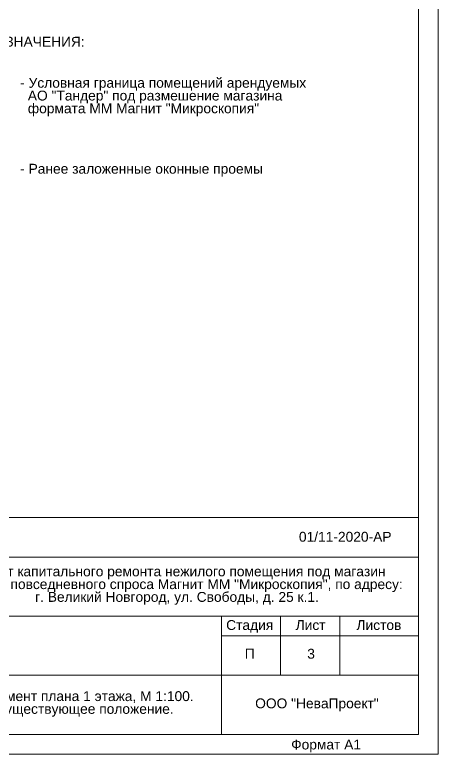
# Model space of a CAD drawing. Header units: metres. Extents: x -163 to 308, y -116 to 9.
# Drawn here: x 42.21 to 52.95, y -36.06 to -17.31 of the extents above; entities that cross this region are included whole.
import ezdxf
from ezdxf.enums import TextEntityAlignment as Align

# ---------------------------------------------------------------- set-up
doc = ezdxf.new("R2010")
doc.units = ezdxf.units.M
doc.header["$MEASUREMENT"] = 0
doc.linetypes.add('DGN Style 3', pattern=[20.175985, 14.411418, -5.764567])
doc.styles.add('GOST 2.304', font='cs_gost2304.shx')
doc.styles.add('Style-Arial', font='arial.ttf')

# ---------------------------------------------------------------- blocks, each defined once
blk = doc.blocks.new('*U293')
at = {"color": 7, "linetype": 'Continuous', "lineweight": 13}
for p, q in [((28.513, 20), (28.513, -20)), ((10.013, -14.5), (28.513, -14.5)), ((16.513, -15.5), (28.513, -15.5)), ((16.513, -17), (28.513, -17)), ((23.513, -17.5), (28.513, -17.5)), ((16.513, -18.5), (28.513, -18.5)), ((0.013, -20), (28.513, -20))]:
    blk.add_line(p, q, dxfattribs=at)
at = {"color": 7, "linetype": 'Continuous', "lineweight": 0, "flags": 128}
blk.add_lwpolyline([(29.013, 20.5), (-28.987, 20.5), (-28.987, -20.5), (29.013, -20.5), (29.013, 20.5)], close=True, dxfattribs=at)
at = {"color": 7, "linetype": 'Continuous', "lineweight": 13, "flags": 128}
for points in [[(23.513, -17), (23.513, -20)], [(25.013, -17), (25.013, -18.5)], [(26.513, -17), (26.513, -18.5)]]:
    blk.add_lwpolyline(points, dxfattribs=at)
at = {"color": 7, "linetype": 'Continuous', "lineweight": 0, "style": 'Style-Arial'}
for s, p in [('Стадия', (24.231, -17.225)), ('Лист', (25.776, -17.225)), ('Листов', (27.509, -17.225)), ('ООО "НеваПроект"', (25.936, -19.211)), ('Формат А1', (26.169, -20.254))]:
    blk.add_text(s, height=0.25, dxfattribs=at).set_placement(p, align=Align.MIDDLE_CENTER)

msp = doc.modelspace()

# ---------------------------------------------------------------- block references
at = {"color": 7, "linetype": 'Continuous', "lineweight": 13}
msp.add_blockref('*U293', (23.94071414, -15.55985294), dxfattribs=at)

# ---------------------------------------------------------------- texts
at = {"color": 7, "linetype": 'DGN Style 3', "lineweight": 13, "style": 'Style-Arial'}
msp.add_text('УСЛОВНЫЕ ОБОЗНАЧЕНИЯ:', height=0.25, dxfattribs=at).set_placement((39.10113226, -17.87078443), align=Align.TOP_LEFT)
at = {"color": 7, "linetype": 'Continuous', "lineweight": 13, "style": 'Style-Arial'}
msp.add_text('01/11-2020-АР', height=0.25, dxfattribs=at).set_placement((50.59462017, -30.42194496), align=Align.TOP_CENTER)
at = {"color": 7, "linetype": 'Continuous', "lineweight": 30, "style": 'Style-Arial'}
msp.add_text('3', height=0.25, dxfattribs=at).set_placement((49.63121741, -33.38782514), align=Align.TOP_LEFT)
at = {"color": 7, "linetype": 'DGN Style 3', "lineweight": 13, "char_height": 0.25, "attachment_point": 1, "style": 'Style-Arial'}
for s, insert, line_spacing_factor in [('- Условная граница помещений арендуемых\\P  АО "Тандер" под размешение магазина\\P  формата ММ Магнит "Микроскопия"', (42.34941668, -18.91193454), 0.776524), ('- Ранее заложенные оконные проемы', (42.34941668, -21.09128918), 0.6)]:
    msp.add_mtext(s, dxfattribs=dict(at, insert=insert, line_spacing_factor=line_spacing_factor))
at = {"color": 7, "linetype": 'Continuous', "lineweight": 13, "char_height": 0.25, "line_spacing_factor": 0.776524, "style": 'Style-Arial'}
for s, insert, attachment_point in [('Проект капитального ремонта нежилого помещения под магазин\\P товаров повседневного спроса Магнит ММ "Микроскопия", по адресу: \\Pг. Великий Новгород, ул. Свободы, д. 25 к.1.', (46.3276327, -31.29944327), 2), ('Фрагмент плана 1 этажа, М 1:100.\\PСуществующее положение.', (43.98061892, -34.78675758), 5)]:
    msp.add_mtext(s, dxfattribs=dict(at, insert=insert, attachment_point=attachment_point))
at = {"color": 7, "linetype": 'Continuous', "lineweight": 0, "insert": (48.17128753, -33.50884567), "char_height": 0.25, "attachment_point": 5, "line_spacing_factor": 0.72, "style": 'GOST 2.304'}
msp.add_mtext('\\fArial|b0|i0|c204204|p39;П', dxfattribs=at)

doc.saveas('drawing.dxf')
